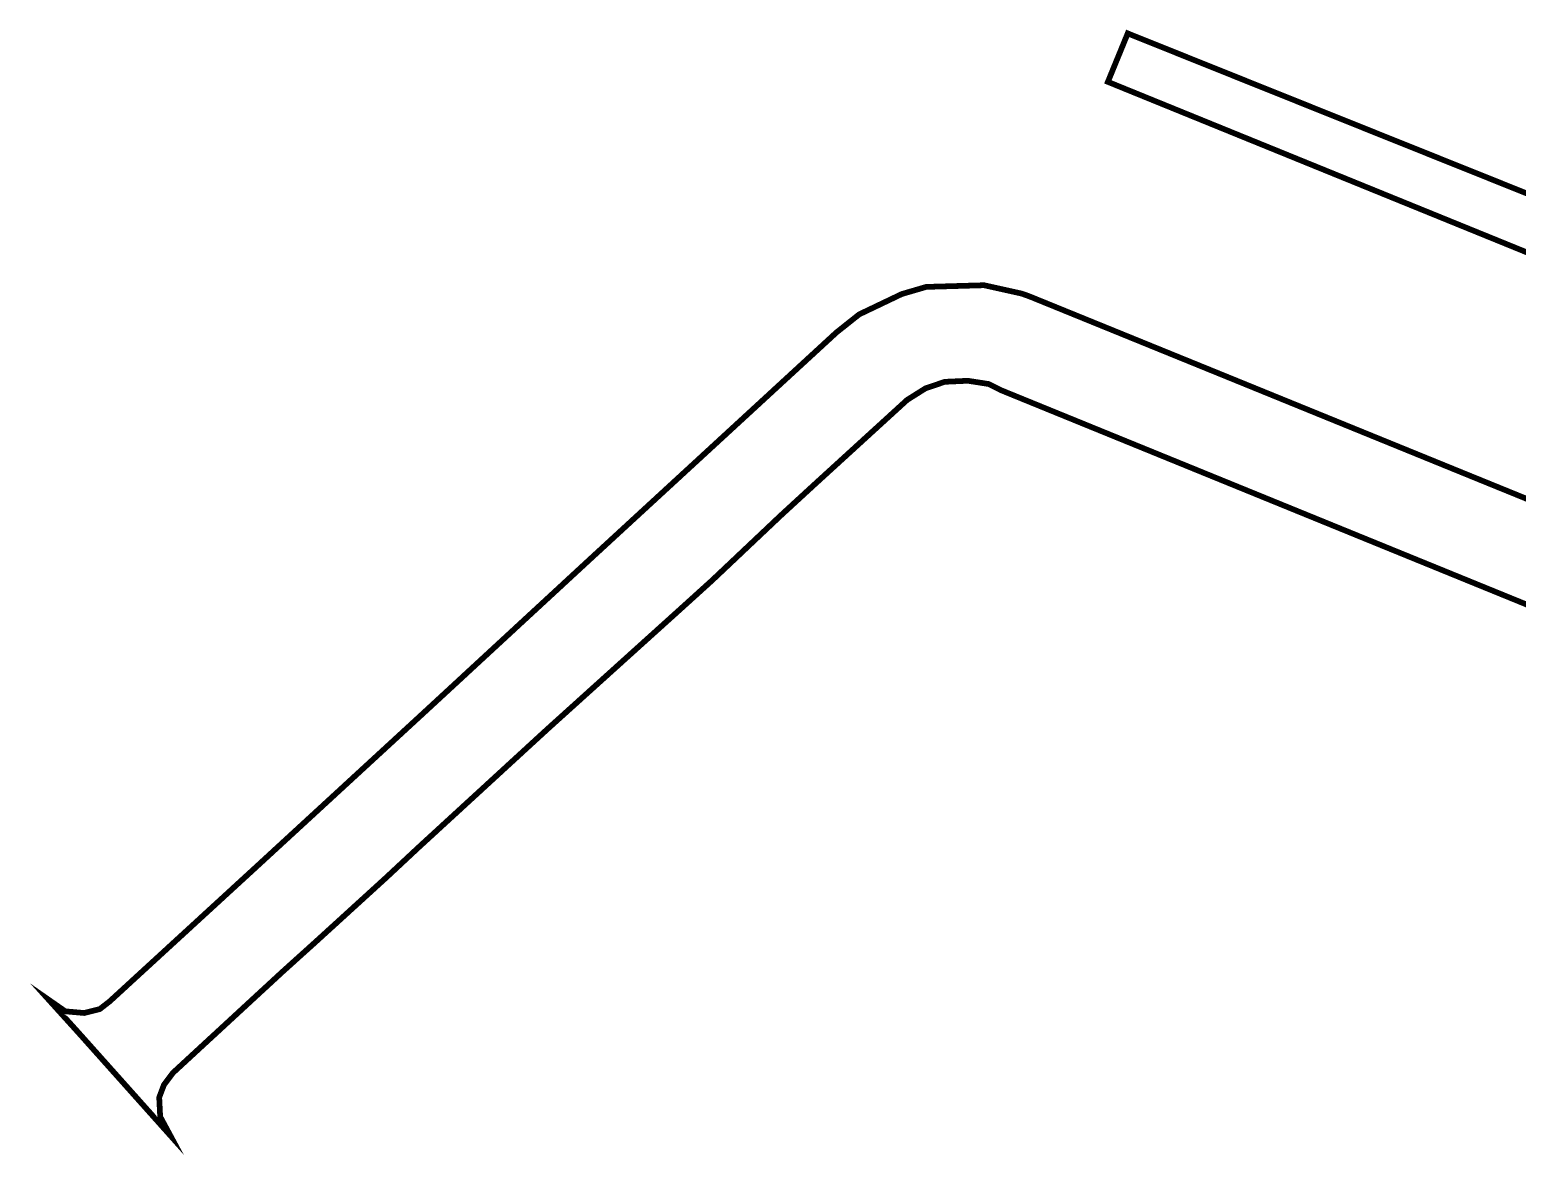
# Model space of a CAD drawing. Header units: inches. Extents: x 179568 to 180433, y 653998 to 654850.
# Drawn here: x 179567.7 to 179737, y 654370.9 to 654499 of the extents above; entities that cross this region are included whole.
import ezdxf

# ---------------------------------------------------------------- set-up
doc = ezdxf.new("R2010")
doc.units = ezdxf.units.IN
doc.header["$MEASUREMENT"] = 0
doc.layers.add('chelkot lines', color=1, linetype='Continuous')

msp = doc.modelspace()

# ---------------------------------------------------------------- linework, layer by layer
at = {"layer": 'chelkot lines', "color": 160, "linetype": 'Continuous', "true_color": 0x2323ff, "const_width": 0.65}
for points in [[(179759.89, 654464.8), (179736.72, 654474.24), (179713.56, 654483.67), (179690.4, 654493.1), (179691.53, 654495.86), (179692.66, 654498.62), (179704.67, 654493.8), (179719.7, 654487.77), (179745.67, 654477.35)], [(179746.22, 654430.25), (179707.47, 654446.06), (179678.2, 654458), (179676.84, 654458.69), (179674.45, 654459.06), (179671.83, 654458.94), (179669.63, 654458.19), (179667.55, 654456.88), (179656.94, 654447.19), (179653.2, 654443.75), (179645.33, 654436.31), (179641.61, 654432.94), (179626.58, 654419.37), (179611.88, 654405.87), (179608.27, 654402.5), (179600.11, 654395.06), (179596.44, 654391.75), (179583.98, 654380.25), (179582.95, 654378.88), (179582.41, 654377.44), (179582.52, 654375.25), (179583.66, 654373.13), (179580.31, 654376.88), (179573.23, 654384.81), (179569.84, 654388.56), (179571.72, 654387.25), (179573.86, 654387.06), (179575.64, 654387.5), (179576.77, 654388.38), (179593.58, 654403.81), (179612.59, 654421.31), (179631.8, 654439.06), (179659.5, 654464.56), (179662.09, 654466.62), (179666.95, 654468.94), (179669.72, 654469.75), (179676.31, 654469.94), (179680.54, 654469), (179680.58, 654468.99), (179680.61, 654468.98), (179680.65, 654468.96), (179680.68, 654468.95), (179680.72, 654468.94), (179680.75, 654468.93), (179680.79, 654468.92), (179680.82, 654468.91), (179680.85, 654468.89), (179680.89, 654468.88), (179680.92, 654468.87), (179680.96, 654468.86), (179680.99, 654468.85), (179681.02, 654468.83), (179681.06, 654468.82), (179681.09, 654468.81), (179681.13, 654468.8), (179681.16, 654468.78), (179681.19, 654468.77), (179681.23, 654468.76), (179681.26, 654468.75), (179681.3, 654468.73), (179681.33, 654468.72), (179681.36, 654468.71), (179681.4, 654468.7), (179681.43, 654468.68), (179681.47, 654468.67), (179681.5, 654468.66), (179681.53, 654468.64), (179681.57, 654468.63), (179681.6, 654468.62), (179681.63, 654468.6), (179681.67, 654468.59), (179681.7, 654468.58), (179681.74, 654468.56), (179681.77, 654468.55), (179681.8, 654468.54), (179681.84, 654468.52), (179681.87, 654468.51), (179703.73, 654459.61), (179726.89, 654450.17), (179750.06, 654440.73)]]:
    msp.add_lwpolyline(points, dxfattribs=at)

doc.saveas('drawing.dxf')
